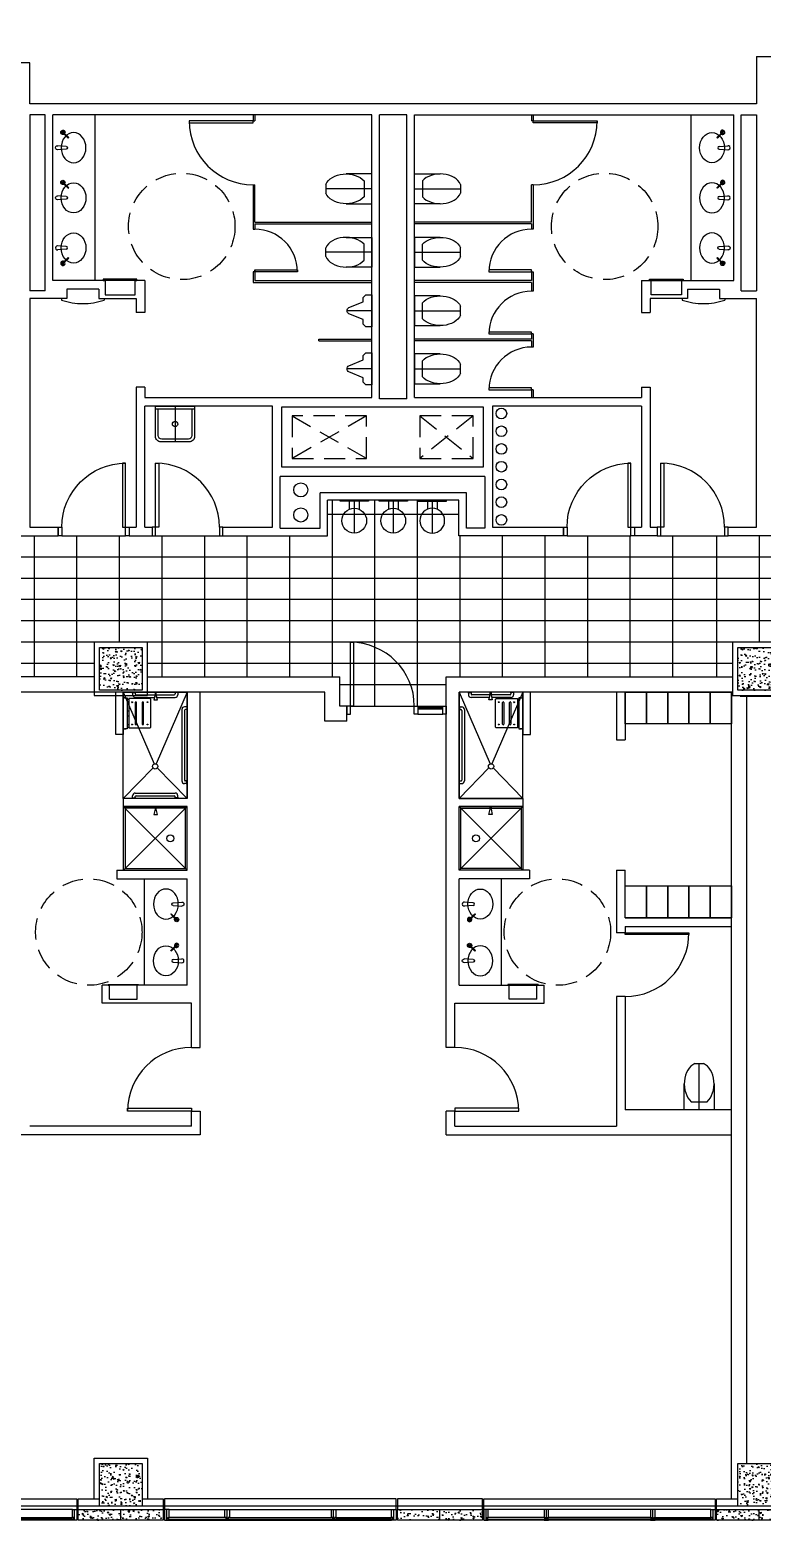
# Model space of a CAD drawing. Header units: inches. Extents: x -744 to 10613, y 1541 to 7685.
# Drawn here: x 3828 to 4241, y 5310 to 6150 of the extents above; entities that cross this region are included whole.
import ezdxf

# ---------------------------------------------------------------- set-up
doc = ezdxf.new("R2010")
doc.units = ezdxf.units.IN
doc.header["$LTSCALE"] = 96
doc.header["$MEASUREMENT"] = 0
doc.header["$PDSIZE"] = 1.5
doc.linetypes.add('HIDDEN', pattern=[0.375, 0.25, -0.125])
doc.linetypes.add('HIDDEN2', pattern=[0.1875, 0.125, -0.0625])
doc.layers.get('0').update_dxf_attribs({"linetype": 'CONTINUOUS'})
for name, color, linetype in [('A-ADA BUTTONS', 1, 'CONTINUOUS'), ('A-Floor Pattern', 251, 'CONTINUOUS'), ('A_0_CONST', 11, 'CONTINUOUS'), ('A_1-8_COL', 7, 'CONTINUOUS'), ('A_1-8_COL_H', 6, 'CONTINUOUS'), ('A_1-8_CW_GLASS', 1, 'CONTINUOUS'), ('A_1-8_CW_GYP', 2, 'CONTINUOUS'), ('A_1-8_CW_MULL', 2, 'CONTINUOUS'), ('A_1-8_CW_PC', 2, 'CONTINUOUS'), ('A_1-8_CW_PC_H', 6, 'CONTINUOUS'), ('A_1-8_CW_SILL', 9, 'CONTINUOUS'), ('A_1-8_DR_PLN', 30, 'CONTINUOUS'), ('A_1-8_WALL_IN', 2, 'CONTINUOUS'), ('A_1-8_WALL_TP', 193, 'CONTINUOUS'), ('A_1_CW_GYP', 2, 'CONTINUOUS'), ('A_1_CW_SLAB', 66, 'CONTINUOUS'), ('A_1_DR_PLN', 30, 'CONTINUOUS'), ('A_1_WALL_IN', 2, 'CONTINUOUS'), ('ANFIFURN', 3, 'CONTINUOUS'), ('I_EQUIP', 8, 'CONTINUOUS'), ('I_PLUMBING_FIXTURE', 1, 'CONTINUOUS'), ('M_1-9_DUCT', 9, 'CONTINUOUS'), ('P_1-8_FIXTURE', 6, 'CONTINUOUS'), ('P_1-8_SLEEVE', 9, 'CONTINUOUS')]:
    doc.layers.add(name, color=color, linetype=linetype)

# ---------------------------------------------------------------- blocks, each defined once
blk = doc.blocks.new('COL_1-8_24X24')
at = {"layer": 'A_1-8_COL_H'}
h = blk.add_hatch(dxfattribs=at)
h.set_pattern_fill('AR-CONC,_I', color=256, style=2)
h.set_pattern_definition([(50, (-6180, -6718.462), (7.172602, -0.6275213), [0.75, -8.25]), (355, (-6180, -6718.462), (-1.3875133, 7.5219213), [0.6, -6.6]), (100.4514, (-6179.402, -6718.5144), (5.785094, 6.8943954), [0.637402, -7.011421]), (46.1842, (-6180, -6716.462), (10.6724105, -1.65519), [1.125, -12.375]), (96.6356, (-6179.111, -6716.6), (9.346627, 9.741179), [0.956103, -10.51713]), (351.1842, (-6180, -6716.462), (9.34662, 9.741186), [0.9, -9.9]), (21, (-6179, -6716.962), (5.9690705, -4.026189), [0.75, -8.25]), (326, (-6179, -6716.962), (2.4331533, 7.2515005), [0.6, -6.6]), (71.4514, (-6178.5026, -6717.2976), (8.4022263, 3.225305), [0.637402, -7.011421]), (37.5, (-6180, -6718.462), (0.12159855, 3.32893854), [0, -6.52, 0, -6.7, 0, -6.625]), (7.5, (-6180, -6718.462), (2.6306954, 3.9441171), [0, -3.82, 0, -6.37, 0, -2.525]), (327.5, (-6182.23, -6718.462), (5.3382244, -0.2255487), [0, -2.5, 0, -7.8, 0, -10.35]), (317.5, (-6183.23, -6718.462), (5.8318617, 1.0010498), [0, -3.25, 0, -5.18, 0, -7.35])])
h.paths.add_polyline_path([(-12, -12), (12, -12), (12, 12), (-12, 12)])
at = {"layer": 'A_0_CONST'}
blk.add_point((0, 0), dxfattribs=at)
at = {"layer": 'A_1-8_COL'}
blk.add_lwpolyline([(-12, -12), (12, -12), (12, 12), (-12, 12)], close=True, dxfattribs=at)
blk = doc.blocks.new('MUL_1-8_EX2')
at = {"layer": 'A_0_CONST'}
blk.add_line((0, 0), (0, -6), dxfattribs=at)
at = {"layer": 'A_1-8_CW_MULL'}
blk.add_lwpolyline([(-1.25, -6), (-1.25, 0), (1.25, 0), (1.25, -0.5), (0.5, -0.5), (0.5, -1.5), (1.25, -1.5), (1.25, -6)], close=True, dxfattribs=at)
blk = doc.blocks.new('MUL_1-8_EX1')
at = {"layer": 'A_0_CONST'}
blk.add_line((0, 0), (0, -6), dxfattribs=at)
at = {"layer": 'A_1-8_CW_MULL'}
blk.add_lwpolyline([(0.5, -1.5), (1.25, -1.5), (1.25, -6), (-1.25, -6), (-1.25, -1.5), (-0.5, -1.5), (-0.5, -0.5), (-1.25, -0.5), (-1.25, 0), (1.25, 0), (1.25, -0.5), (0.5, -0.5)], close=True, dxfattribs=at)
blk = doc.blocks.new('PRE_1-8_COL1')
at = {"layer": 'A_1-8_CW_PC_H'}
h = blk.add_hatch(dxfattribs=at)
h.set_pattern_fill('AR-CONC', color=256, style=0)
h.set_pattern_definition([(50, (-5100, -6744), (7.172602, -0.6275213), [0.75, -8.25]), (355, (-5100, -6744), (-1.3875133, 7.5219213), [0.6, -6.6]), (100.4514, (-5099.402, -6744.052), (5.785094, 6.8943954), [0.637402, -7.011421]), (46.1842, (-5100, -6742), (10.6724105, -1.65519), [1.125, -12.375]), (96.6356, (-5099.111, -6742.138), (9.346627, 9.741179), [0.956103, -10.51713]), (351.1842, (-5100, -6742), (9.34662, 9.741186), [0.9, -9.9]), (21, (-5099, -6742.5), (5.9690705, -4.026189), [0.75, -8.25]), (326, (-5099, -6742.5), (2.433153, 7.2515005), [0.6, -6.6]), (71.4514, (-5098.5026, -6742.8355), (8.4022263, 3.225305), [0.637402, -7.011421]), (37.5, (-5100, -6744), (0.12159855, 3.3289385), [0, -6.52, 0, -6.7, 0, -6.625]), (7.5, (-5100, -6744), (2.6306954, 3.9441171), [0, -3.82, 0, -6.37, 0, -2.525]), (327.5, (-5102.23, -6744), (5.3382244, -0.2255487), [0, -2.5, 0, -7.8, 0, -10.35]), (317.5, (-5103.23, -6744), (5.8318617, 1.0010498), [0, -3.25, 0, -5.18, 0, -7.35])])
h.paths.add_polyline_path([(-24, -6), (24, -6), (24, 0), (-24, 0)])
at = {"layer": 'A_0_CONST'}
blk.add_line((0, 0), (0, -6), dxfattribs=at)
at = {"layer": 'A_1-8_CW_PC'}
blk.add_lwpolyline([(-24, -6), (24, -6), (24, 0), (-24, 0)], close=True, dxfattribs=at)
blk = doc.blocks.new('P_WC_1-5')
at = {"layer": 'A_0_CONST'}
blk.add_line((0, 0), (0, -26), dxfattribs=at)
at = {"layer": 'P_1-8_FIXTURE'}
for p, q in [((-4.5, -4.43), (4.5, -4.43)), ((-2.5, -26), (2.5, -26))]:
    blk.add_line(p, q, dxfattribs=at)
blk.add_lwpolyline([(8.38, -14.55), (8.38, 0), (-8.38, 0), (-8.38, -14.55)], dxfattribs=at)
at = {"layer": 'P_1-8_FIXTURE', "extrusion": (0, 0, -1)}
for start_param, end_param in [(6.586314, 8.85753), (3.708841, 5.980057)]:
    blk.add_ellipse((0, -14.55), major_axis=(0, -12), ratio=0.697917, start_param=start_param, end_param=end_param, dxfattribs=at)
blk = doc.blocks.new('P_UR_1-8')
at = {"layer": 'A_0_CONST'}
blk.add_line((0, 0), (0, -14), dxfattribs=at)
at = {"layer": 'P_1-8_FIXTURE'}
blk.add_lwpolyline([(-1.76, -12.96), (-5, -5), (-7.5, -5), (-9, -3.5), (-9, 0), (9, 0), (9, -3.5), (7.5, -5), (5, -5), (1.76, -12.96, -0.59411)], format="xyb", close=True, dxfattribs=at)
blk = doc.blocks.new('P_DF_1-8')
at = {"layer": 'A_0_CONST'}
blk.add_line((0, 0), (0, -18.5), dxfattribs=at)
at = {"layer": 'P_1-8_FIXTURE'}
for p, q in [((-2.75, -0.5), (-2.75, -5.06)), ((2.75, -0.5), (2.75, -5.06))]:
    blk.add_line(p, q, dxfattribs=at)
blk.add_lwpolyline([(8, -0.5), (-8, -0.5), (-8, 0), (8, 0)], close=True, dxfattribs=at)
blk.add_circle((0, -11.5), 7, dxfattribs=at)
blk = doc.blocks.new('P_JS_1-8')
at = {"layer": 'A_0_CONST'}
blk.add_line((0, 0), (0, -20), dxfattribs=at)
at = {"layer": 'P_1-8_FIXTURE'}
blk.add_line((-11, -1.5), (11, -1.5), dxfattribs=at)
blk.add_lwpolyline([(8, -20), (-8, -20, -0.414214), (-11, -17), (-11, 0), (11, 0), (11, -17, -0.414214)], format="xyb", close=True, dxfattribs=at)
blk.add_lwpolyline([(9.5, -1.5), (9.5, -16.5, -0.414214), (7.5, -18.5), (-7.5, -18.5, -0.414214), (-9.5, -16.5), (-9.5, -1.5)], format="xyb", dxfattribs=at)
blk.add_circle((0, -10), 1.5, dxfattribs=at)
blk = doc.blocks.new('DR_1-8_3X0_478')
at = {"layer": 'A_1-8_DR_PLN'}
for points in [[(2, 40.875), (3.75, 40.875), (3.75, 4.875), (2, 4.875)], [(0, 0), (2, 0), (2, 4.875), (0, 4.875)], [(38, 0), (40, 0), (40, 4.875), (38, 4.875)]]:
    blk.add_lwpolyline(points, close=True, dxfattribs=at)
blk.add_arc((2, 4.875), 36, 0, 90, dxfattribs=at)
blk = doc.blocks.new('SOAP')
for p, q in [((-0.16, 0.16), (-3.28, -2.96)), ((-2.96, -3.28), (-3.28, -2.96)), ((0.16, -0.16), (-2.96, -3.28))]:
    blk.add_line(p, q)
for radius, start, end in [(1.22, 235.35536, 214.64464), (0.692, 243.52171, 206.47829), (0.22, 315, 135)]:
    blk.add_arc((0, 0), radius, start, end)
blk = doc.blocks.new('FAUCET - AUTO')
at = {"layer": 'P_1-8_FIXTURE'}
for p, q in [((5, 0.75), (0, 1.125)), ((5, -0.75), (0, -1.125))]:
    blk.add_line(p, q, dxfattribs=at)
for centre, radius, start, end in [((0, 0), 1.125, 81.421693, 278.578307), ((5, 0), 0.75, 270, 90)]:
    blk.add_arc(centre, radius, start, end, dxfattribs=at)
blk = doc.blocks.new('24in grab bar')
at = {"layer": 'I_PLUMBING_FIXTURE'}
for p, q in [((-0.27, 1.14), (0, 1.14)), ((-0.27, 1.14), (0, 1.14)), ((0, 1.14), (0, -1.14)), ((0, 1.14), (0, -1.14)), ((0, 0.75), (1.24, 0.75)), ((0, 0.75), (1.24, 0.75)), ((-0.26, -1.14), (0, -1.14)), ((-0.26, -1.14), (0, -1.14)), ((0, -0.75), (0.74, -0.75)), ((0, -0.75), (0.74, -0.75)), ((1.24, -1.25), (1.24, -22.75)), ((2.74, -0.75), (2.74, -23.25)), ((-0.27, -25.14), (0, -25.14)), ((-0.27, -25.14), (0, -25.14)), ((-0.26, -22.86), (0, -22.86)), ((-0.26, -22.86), (0, -22.86)), ((0, -25.14), (0, -22.86)), ((0, -25.14), (0, -22.86)), ((0, -23.25), (0.74, -23.25)), ((0, -23.25), (0.74, -23.25)), ((0, -24.75), (1.24, -24.75)), ((0, -24.75), (1.24, -24.75))]:
    blk.add_line(p, q, dxfattribs=at)
for centre, radius, start, end in [((1.24, -0.75), 1.5, 0.10336, 90.10336), ((0.74, -1.25), 0.5, 0.10336, 90.10336), ((0.74, -1.25), 0.5, 0.10336, 90.10336), ((0.74, -22.75), 0.5, 269.89664, 359.89664), ((0.74, -22.75), 0.5, 269.89664, 359.89664), ((1.24, -23.25), 1.5, 269.89664, 359.89664)]:
    blk.add_arc(centre, radius, start, end, dxfattribs=at)
blk = doc.blocks.new('Towel Dispensor Waste Recepticle')
at = {"linetype": 'Continuous'}
for p, q in [((-8.59375, 0), (8.59375, 0)), ((-8.59375, 0), (-8.59375, -0.5)), ((8.59375, 0), (8.59375, -0.5)), ((-8.59375, -0.5), (-7.8125, -0.5)), ((-7.8125, -8.25), (-7.8125, -0.5)), ((-7.8125, -8.25), (7.8125, -8.25)), ((7.8125, -8.25), (7.8125, -0.5)), ((8.59375, -0.5), (7.8125, -0.5))]:
    blk.add_line(p, q, dxfattribs=at)

msp = doc.modelspace()

# ---------------------------------------------------------------- linework, layer by layer
at = {"layer": 'A-ADA BUTTONS', "linetype": 'Continuous', "elevation": 0}
for points in [[(3881.94, 5773.65), (3880.44, 5773.65), (3880.44, 5756.31), (3881.94, 5756.31)], [(3881.19, 5773.65), (3882.69, 5773.65), (3882.69, 5756.31), (3881.19, 5756.31)], [(4105.02, 5773.65), (4103.52, 5773.65), (4103.52, 5756.31), (4105.02, 5756.31)], [(4104.27, 5773.65), (4105.77, 5773.65), (4105.77, 5756.31), (4104.27, 5756.31)], [(3883.54, 5772.77), (3882.69, 5772.77)], [(3882.69, 5771.54), (3883.54, 5771.54)], [(3882.69, 5766.36), (3883.54, 5766.36)], [(3887.16, 5770.98), (3887.16, 5758.91)], [(3887.92, 5758.91), (3887.92, 5770.98)], [(3891.12, 5770.98), (3891.12, 5758.91)], [(3891.88, 5758.91), (3891.88, 5770.98)], [(4094.32, 5758.91), (4094.32, 5770.98)], [(4095.08, 5770.98), (4095.08, 5758.91)], [(4098.28, 5758.91), (4098.28, 5770.98)], [(4099.04, 5770.98), (4099.04, 5758.91)], [(4102.66, 5772.77), (4103.52, 5772.77)], [(4103.52, 5771.54), (4102.66, 5771.54)], [(4103.52, 5766.36), (4102.66, 5766.36)], [(3883.54, 5763.42), (3882.69, 5763.42)], [(3883.54, 5758.41), (3882.69, 5758.41)], [(3882.69, 5757.18), (3883.54, 5757.18)], [(4102.66, 5763.42), (4103.52, 5763.42)], [(4102.66, 5758.41), (4103.52, 5758.41)], [(4103.52, 5757.18), (4102.66, 5757.18)]]:
    msp.add_lwpolyline(points, dxfattribs=at)
for points in [[(3883.54, 5773.23), (3883.54, 5756.75), (3895.35, 5756.75, 0.414214), (3895.93, 5757.33), (3895.93, 5772.65, 0.414214), (3895.35, 5773.23)], [(4102.66, 5773.23), (4102.66, 5756.75), (4090.86, 5756.75, -0.414214), (4090.28, 5757.33), (4090.28, 5772.65, -0.414214), (4090.86, 5773.23)]]:
    msp.add_lwpolyline(points, format="xyb", close=True, dxfattribs=at)
at = {"layer": 'A-ADA BUTTONS', "linetype": 'Continuous'}
for centre, radius in [((3885.39, 5771.24, 0), 0.276), ((3894.08, 5771.25, 0), 0.261), ((4092.13, 5771.25, 0), 0.261), ((4100.82, 5771.24, 0), 0.276), ((3885.37, 5758.64, 0), 0.248), ((3894.1, 5758.65, 0), 0.25), ((4092.11, 5758.65, 0), 0.25), ((4100.84, 5758.64, 0), 0.248)]:
    msp.add_circle(centre, radius, dxfattribs=at)
for centre, start, end in [((3887.54, 5770.97, 0), 1.8836, 178.1164), ((3891.5, 5770.97, 0), 1.8836, 178.1164), ((4094.7, 5770.97, 0), 1.8836, 178.1164), ((4098.66, 5770.97, 0), 1.8836, 178.1164), ((3887.54, 5758.92, 0), 181.8836, 358.1164), ((3891.5, 5758.92, 0), 181.8836, 358.1164), ((4094.7, 5758.92, 0), 181.8836, 358.1164), ((4098.66, 5758.92, 0), 181.8836, 358.1164)]:
    msp.add_arc(centre, 0.38, start, end, dxfattribs=at)
at = {"layer": 'A-Floor Pattern', "linetype": 'Continuous'}
for p, q in [((3998.13, 5885.08), (3998.13, 5785.48)), ((4022.13, 5885.08), (4022.13, 5769)), ((4046.13, 5885.08), (4046.13, 5769)), ((4069.63, 5877.08), (3995.63, 5877.08)), ((3830.13, 5865), (3830.13, 5785.48)), ((3845.75, 5865.08), (3881.75, 5865.08)), ((3854.13, 5865), (3854.13, 5785.48)), ((3878.13, 5865), (3878.13, 5805)), ((3898.63, 5865.08), (3934.63, 5865.08)), ((3902.13, 5865), (3902.13, 5785.48)), ((3926.13, 5865), (3926.13, 5785.48)), ((3950.13, 5865), (3950.13, 5785.48)), ((3974.13, 5865), (3974.13, 5785.48)), ((4070.13, 5865), (4070.13, 5785.48)), ((4094.13, 5865), (4094.13, 5785.48)), ((4118.13, 5865), (4118.13, 5785.48)), ((4130.63, 5865.08), (4166.63, 5865.08)), ((4142.13, 5865), (4142.13, 5785.48)), ((4166.13, 5865), (4166.13, 5785.48)), ((4183.5, 5865.08), (4219.5, 5865.08)), ((4190.13, 5865), (4190.13, 5785.48)), ((4215, 5865), (4215, 5785.48)), ((4239, 5865), (4239, 5805)), ((4614.01, 5853.08), (3568.25, 5853.08)), ((4614.01, 5841.08), (3568.25, 5841.08)), ((4614.01, 5829.08), (3568.25, 5829.08)), ((4614.01, 5817.08), (3568.25, 5817.08)), ((4614.01, 5805.08), (3568.25, 5805.08)), ((3864, 5793.08), (3568.25, 5793.08)), ((4224, 5793.08), (3894, 5793.08)), ((4062.52, 5781.08), (4002.52, 5781.08)), ((4008.52, 5769), (4045.52, 5769))]:
    msp.add_line(p, q, dxfattribs=at)
at = {"layer": 'A_1-8_CW_GLASS'}
for p, q in [((3820.25, 5311.5), (3851.75, 5311.5)), ((3937.75, 5311.5), (3906.25, 5311.5)), ((3940.25, 5311.5), (3997.75, 5311.5)), ((4000.25, 5311.5), (4031.75, 5311.5)), ((4117.75, 5311.5), (4086.25, 5311.5)), ((4177.75, 5311.5), (4120.25, 5311.5)), ((4180.25, 5311.5), (4211.75, 5311.5)), ((3851.75, 5310.5), (3820.25, 5310.5)), ((3906.25, 5310.5), (3937.75, 5310.5)), ((3940.25, 5310.5), (3997.75, 5310.5)), ((4031.75, 5310.5), (4000.25, 5310.5)), ((4086.25, 5310.5), (4117.75, 5310.5)), ((4177.75, 5310.5), (4120.25, 5310.5)), ((4211.75, 5310.5), (4180.25, 5310.5))]:
    msp.add_line(p, q, dxfattribs=at)
at = {"layer": 'A_1-8_CW_GYP'}
for points in [[(3855, 5316), (3855, 5322), (3867, 5322)], [(3891, 5322), (3903, 5322), (3903, 5316)], [(4083, 5316), (4083, 5322), (4035, 5322), (4035, 5316)], [(4215, 5316), (4215, 5322), (4227, 5322)]]:
    msp.add_lwpolyline(points, dxfattribs=at)
at = {"layer": 'A_1-8_CW_SILL'}
for p, q in [((3851.75, 5316), (3726.25, 5316)), ((3906.25, 5316), (4031.75, 5316)), ((4211.75, 5316), (4086.25, 5316)), ((3851.75, 5310), (3726.25, 5310)), ((3906.25, 5310), (4031.75, 5310)), ((4211.75, 5310), (4086.25, 5310))]:
    msp.add_line(p, q, dxfattribs=at)
for points in [[(3723.75, 5316), (3723.75, 5322), (3854.25, 5322), (3854.25, 5316)], [(4034.25, 5316), (4034.25, 5322), (3903.75, 5322), (3903.75, 5316)], [(4083.75, 5316), (4083.75, 5322), (4214.25, 5322), (4214.25, 5316)]]:
    msp.add_lwpolyline(points, dxfattribs=at)
at = {"layer": 'A_1-8_DR_PLN', "color": 8}
for p, q in [((4046.52, 5769), (4060.52, 5769)), ((4046.52, 5764.5), (4060.52, 5764.5))]:
    msp.add_line(p, q, dxfattribs=at)
at = {"layer": 'A_1-8_DR_PLN'}
for p, q in [((4046.52, 5768.25), (4060.52, 5768.25)), ((4046.52, 5767.5), (4060.52, 5767.5))]:
    msp.add_line(p, q, dxfattribs=at)
for points in [[(4008.52, 5805), (4010.27, 5805), (4010.27, 5769), (4008.52, 5769)], [(4006.52, 5764.5), (4008.52, 5764.5), (4008.52, 5769), (4006.52, 5769)], [(4046.52, 5764.5), (4044.52, 5764.5), (4044.52, 5769), (4046.52, 5769)], [(4062.52, 5764.5), (4060.52, 5764.5), (4060.52, 5769), (4062.52, 5769)]]:
    msp.add_lwpolyline(points, close=True, dxfattribs=at)
at = {"layer": 'A_1-8_DR_PLN', "elevation": 0}
for points in [[(3882.81, 5540.6), (3882.81, 5542.35), (3918.81, 5542.35), (3918.81, 5540.6)], [(4103.39, 5540.6), (4103.39, 5542.35), (4067.39, 5542.35), (4067.39, 5540.6)]]:
    msp.add_lwpolyline(points, close=True, dxfattribs=at)
at = {"layer": 'A_1-8_DR_PLN'}
msp.add_arc((4008.52, 5769), 36, 0, 90, dxfattribs=at)
at = {"layer": 'A_1-8_WALL_IN'}
for p, q in [((4237.5, 6135.25), (4237.5, 6108.58)), ((3827.75, 6108.58), (3827.75, 6131.83)), ((4237.5, 6108.58), (3827.75, 6108.58)), ((3827.75, 6102.46), (3827.75, 6003.21)), ((3836.38, 6102.46), (3827.75, 6102.46)), ((3836.38, 6003.21), (3836.38, 6102.46)), ((3840.63, 6008.96), (3840.63, 6102.46)), ((4020.63, 6102.46), (3840.63, 6102.46)), ((4020.63, 5942.96), (4020.63, 6102.46)), ((4024.88, 5942.33), (4024.88, 6102.46)), ((4040.38, 6102.46), (4024.88, 6102.46)), ((4040.38, 5942.33), (4040.38, 6102.46)), ((4044.63, 5942.96), (4044.63, 6102.46)), ((4044.63, 6102.46), (4224.63, 6102.46)), ((4224.63, 6008.96), (4224.63, 6102.46)), ((4228.88, 6003.21), (4228.88, 6102.46)), ((4228.88, 6102.46), (4237.5, 6102.46)), ((4237.5, 6102.46), (4237.5, 6003.21)), ((3892.62, 6008.96), (3840.63, 6008.96)), ((3892.62, 6008.96), (3892.62, 5990.96)), ((4172.63, 6008.96), (4224.63, 6008.96)), ((4172.63, 6008.96), (4172.63, 5990.96)), ((3836.38, 6003.21), (3827.75, 6003.21)), ((3866.66, 6004.08), (3848.66, 6004.08)), ((3848.66, 6004.08), (3848.66, 5998.96)), ((3866.66, 6004.08), (3866.66, 5998.96)), ((4198.59, 6004.08), (4216.59, 6004.08)), ((4198.59, 6004.08), (4198.59, 5998.96)), ((4216.59, 6004.08), (4216.59, 5998.96)), ((4228.88, 6003.21), (4237.5, 6003.21)), ((3827.75, 5998.96), (3827.75, 5869.96)), ((3848.66, 5998.96), (3827.75, 5998.96)), ((3866.66, 5998.96), (3887.75, 5998.96)), ((3887.75, 5998.96), (3887.75, 5990.96)), ((4177.5, 5998.96), (4177.5, 5990.96)), ((4198.59, 5998.96), (4177.5, 5998.96)), ((4216.59, 5998.96), (4237.5, 5998.96)), ((4237.5, 5869.96), (4237.5, 5998.96)), ((3892.62, 5990.96), (3887.75, 5990.96)), ((4172.63, 5990.96), (4177.5, 5990.96)), ((3887.75, 5948.96), (3887.75, 5869.96)), ((3892.62, 5948.96), (3887.75, 5948.96)), ((3892.62, 5948.96), (3892.62, 5942.96)), ((3892.62, 5942.96), (4020.63, 5942.96)), ((4040.38, 5942.33), (4024.88, 5942.33)), ((4044.63, 5942.96), (4172.63, 5942.96)), ((4172.63, 5948.96), (4177.5, 5948.96)), ((4172.63, 5948.96), (4172.63, 5942.96)), ((4177.5, 5948.96), (4177.5, 5869.96)), ((3964.63, 5938.08), (3892.62, 5938.08)), ((3892.62, 5869.96), (3892.62, 5938.08)), ((3964.63, 5869.96), (3964.63, 5938.08)), ((3969.88, 5903.71), (3969.88, 5937.71)), ((3969.88, 5937.71), (4083.38, 5937.71)), ((4083.38, 5937.71), (4083.38, 5903.71)), ((4088.63, 5938.08), (4088.63, 5869.96)), ((4172.63, 5938.08), (4088.63, 5938.08)), ((4172.63, 5938.08), (4172.63, 5869.96)), ((4083.38, 5903.71), (3969.88, 5903.71)), ((4084.38, 5898.46), (3968.88, 5898.46)), ((3968.88, 5869.33), (3968.88, 5898.46)), ((4084.38, 5898.46), (4084.38, 5869.33)), ((4073.88, 5889.33), (3991.38, 5889.33)), ((3991.38, 5869.33), (3991.38, 5889.33)), ((4069.63, 5885.08), (3995.63, 5885.08)), ((3995.63, 5865.08), (3995.63, 5885.08)), ((4069.63, 5865.08), (4069.63, 5885.08)), ((4073.88, 5869.33), (4073.88, 5889.33)), ((3827.75, 5869.96), (3843.75, 5869.96)), ((3843.75, 5869.96), (3843.75, 5865.08)), ((3883.75, 5869.96), (3887.75, 5869.96)), ((3883.75, 5869.96), (3883.75, 5865.08)), ((3892.62, 5869.96), (3896.63, 5869.96)), ((3896.63, 5869.96), (3896.63, 5865.08)), ((3936.63, 5869.96), (3964.63, 5869.96)), ((3936.63, 5865.08), (3936.63, 5869.96)), ((3968.88, 5869.33), (3991.38, 5869.33)), ((4084.38, 5869.33), (4073.88, 5869.33)), ((4088.63, 5869.96), (4128.63, 5869.96)), ((4128.63, 5869.96), (4128.63, 5865.08)), ((4168.63, 5869.96), (4172.63, 5869.96)), ((4168.63, 5869.96), (4168.63, 5865.08)), ((4177.5, 5869.96), (4181.5, 5869.96)), ((4181.5, 5869.96), (4181.5, 5865.08)), ((4221.5, 5869.96), (4237.5, 5869.96)), ((4221.5, 5865.08), (4221.5, 5869.96)), ((3822.5, 5865.08), (3843.75, 5865.08)), ((3883.75, 5865.08), (3896.63, 5865.08)), ((3936.63, 5865.08), (3995.63, 5865.08)), ((4128.63, 5865.08), (4069.63, 5865.08)), ((4181.5, 5865.08), (4168.63, 5865.08)), ((4497.25, 5865.08), (4221.5, 5865.08)), ((3894, 5785.48), (4002.52, 5785.48)), ((4002.52, 5769), (4002.52, 5785.48)), ((4062.52, 5785.48), (4224, 5785.48)), ((4062.52, 5576.6), (4062.52, 5785.48)), ((3994.02, 5776.98), (3762.8, 5776.98)), ((3876.19, 5752.98, 0), (3876.19, 5776.98, 0)), ((3880.44, 5776.98, 0), (3880.44, 5752.98, 0)), ((3916.44, 5716.98), (3916.44, 5776.98, 0)), ((3923.69, 5576.6), (3923.69, 5776.98)), ((3994.02, 5760.5), (3994.02, 5776.98)), ((4224, 5776.98, 0), (4069.77, 5776.98, 0)), ((4069.77, 5716.98, 0), (4069.77, 5776.98, 0)), ((4105.77, 5776.98, 0), (4105.77, 5752.98, 0)), ((4110.02, 5752.98, 0), (4110.02, 5776.98, 0)), ((4158.53, 5776.98, 0), (4158.53, 5749.98, 0)), ((4163.4, 5776.98, 0), (4163.4, 5749.98, 0)), ((4223.4, 5322), (4223.4, 5776.98)), ((4324.9, 5774.5), (4228.28, 5774.5)), ((4231.9, 5774.5), (4231.9, 5342)), ((4006.52, 5769), (4002.52, 5769)), ((4006.52, 5760.5), (4006.52, 5769)), ((4006.52, 5760.5), (3994.02, 5760.5)), ((3880.44, 5752.98, 0), (3876.19, 5752.98, 0)), ((4105.77, 5752.98, 0), (4110.02, 5752.98, 0)), ((4158.53, 5749.98, 0), (4163.4, 5749.98, 0)), ((3916.44, 5716.98), (3880.44, 5716.98, 0)), ((3880.44, 5716.98, 0), (3880.44, 5712.48, 0)), ((4105.77, 5716.98), (4069.77, 5716.98, 0)), ((4105.77, 5716.98, 0), (4105.77, 5712.48, 0)), ((3880.44, 5712.48, 0), (3916.44, 5712.48)), ((3916.44, 5676.48, 0), (3916.44, 5712.48)), ((4105.77, 5712.48, 0), (4069.77, 5712.48)), ((4069.77, 5676.48, 0), (4069.77, 5712.48)), ((3876.81, 5676.48, 0), (3916.44, 5676.48)), ((3876.81, 5676.48), (3876.81, 5671.6)), ((4109.39, 5676.48, 0), (4069.77, 5676.48, 0)), ((4109.39, 5676.48, 0), (4109.39, 5671.6, 0)), ((4158.53, 5676.48, 0), (4163.4, 5676.48, 0)), ((4158.53, 5676.48, 0), (4158.53, 5641.23, 0)), ((4163.4, 5649.6, 0), (4163.4, 5676.48, 0)), ((3876.81, 5671.6, 0), (3916.44, 5671.6)), ((3916.44, 5611.6), (3916.44, 5671.6)), ((4069.77, 5611.6), (4069.77, 5671.6)), ((4109.39, 5671.6, 0), (4069.77, 5671.6, 0)), ((4163.4, 5649.6, 0), (4223.4, 5649.6, 0)), ((4163.4, 5641.23, 0), (4158.53, 5641.23, 0)), ((4163.4, 5644.73, 0), (4163.4, 5641.23, 0)), ((4163.4, 5644.73, 0), (4223.4, 5644.73, 0)), ((3916.44, 5611.6), (3868.44, 5611.6)), ((3868.44, 5601.6), (3868.44, 5611.6)), ((4069.77, 5611.6), (4117.77, 5611.6)), ((4117.77, 5601.6), (4117.77, 5611.6)), ((3918.81, 5601.6, 0), (3868.44, 5601.6)), ((3918.81, 5576.6, 0), (3918.81, 5601.6, 0)), ((4067.39, 5576.6, 0), (4067.39, 5601.6, 0)), ((4067.39, 5601.6, 0), (4117.77, 5601.6)), ((4163.4, 5605.23, 0), (4158.53, 5605.23, 0)), ((4158.53, 5605.23, 0), (4158.53, 5532.1, 0)), ((4163.4, 5605.23, 0), (4163.4, 5541.48)), ((3918.81, 5576.6, 0), (3923.69, 5576.6, 0)), ((4067.39, 5576.6, 0), (4062.52, 5576.6, 0)), ((3918.81, 5540.6, 0), (3923.69, 5540.6, 0)), ((3918.81, 5532.1, 0), (3918.81, 5540.6, 0)), ((3923.69, 5540.6, 0), (3923.69, 5527.23, 0)), ((4062.52, 5527.23, 0), (4062.52, 5540.6, 0)), ((4067.39, 5540.6, 0), (4062.52, 5540.6, 0)), ((4067.39, 5532.1, 0), (4067.39, 5540.6, 0)), ((4223.4, 5541.48), (4163.4, 5541.48)), ((3918.81, 5532.1, 0), (3827.68, 5532.1, 0)), ((4067.39, 5532.1, 0), (4158.53, 5532.1, 0)), ((3923.69, 5527.23, 0), (3762.8, 5527.23, 0)), ((4062.52, 5527.23, 0), (4223.4, 5527.23, 0))]:
    msp.add_line(p, q, dxfattribs=at)
at = {"layer": 'A_1-8_WALL_TP'}
for p, q in [((3864.63, 6008.96), (3864.63, 6102.46)), ((3953.63, 6102.46), (3953.63, 6098.96)), ((3954.62, 6102.46), (3954.62, 6098.96)), ((4110.63, 6102.46), (4110.63, 6098.96)), ((4111.63, 6102.46), (4111.63, 6098.96)), ((4200.63, 6008.96), (4200.63, 6102.46)), ((3953.63, 6098.96), (3954.62, 6098.96)), ((4111.63, 6098.96), (4110.63, 6098.96)), ((3953.63, 6062.96), (3954.62, 6062.96)), ((3953.63, 6062.96), (3953.63, 6037.96)), ((3954.62, 6041.96), (3954.62, 6062.96)), ((4110.63, 6041.96), (4110.63, 6062.96)), ((4111.63, 6062.96), (4110.63, 6062.96)), ((4111.63, 6062.96), (4111.63, 6037.96)), ((3953.63, 6037.96), (3954.62, 6037.96)), ((3953.63, 6037.96), (3954.62, 6037.96)), ((3954.62, 6041.96), (4020.63, 6041.96)), ((3954.62, 6040.96), (4020.63, 6040.96)), ((3954.62, 6040.96), (3954.62, 6037.96)), ((4110.63, 6041.96), (4044.63, 6041.96)), ((4110.63, 6040.96), (4044.63, 6040.96)), ((4110.63, 6040.96), (4110.63, 6037.96)), ((4111.63, 6037.96), (4110.63, 6037.96)), ((4111.63, 6037.96), (4110.63, 6037.96)), ((3953.63, 6013.96), (3953.63, 6007.96)), ((3954.62, 6013.96), (3953.63, 6013.96)), ((3954.62, 6014.46), (3954.62, 6008.96)), ((3954.62, 6011.96), (3954.62, 6008.96)), ((3954.62, 6008.96), (4020.63, 6008.96)), ((3954.62, 6008.96), (4020.63, 6008.96)), ((4110.63, 6008.96), (4044.63, 6008.96)), ((4110.63, 6008.96), (4044.63, 6008.96)), ((4110.63, 6014.46), (4110.63, 6008.96)), ((4110.63, 6013.96), (4110.63, 6008.96)), ((4110.63, 6013.96), (4111.63, 6013.96)), ((4111.63, 6013.96), (4111.63, 6002.96)), ((3953.63, 6007.96), (4020.63, 6007.96)), ((4110.63, 6007.96), (4044.63, 6007.96)), ((4110.63, 6007.96), (4110.63, 6002.96)), ((4111.63, 6002.96), (4110.63, 6002.96)), ((3845.66, 5998.96), (3845.66, 5997.96)), ((3869.66, 5998.96), (3869.66, 5997.96)), ((4195.59, 5998.96), (4195.59, 5997.96)), ((4219.59, 5998.96), (4219.59, 5997.96)), ((3990.63, 5975.96), (4020.63, 5975.96)), ((3990.63, 5974.96), (3990.63, 5975.96)), ((4110.63, 5975.96), (4044.63, 5975.96)), ((4111.63, 5978.96), (4110.63, 5978.96)), ((4110.63, 5978.96), (4110.63, 5975.96)), ((4111.63, 5978.96), (4111.63, 5971.46)), ((3990.63, 5974.96), (4020.63, 5974.96)), ((4110.63, 5974.96), (4044.63, 5974.96)), ((4110.63, 5974.96), (4110.63, 5971.46)), ((4111.63, 5971.46), (4110.63, 5971.46)), ((4111.63, 5947.46), (4110.63, 5947.46)), ((4110.63, 5947.46), (4110.63, 5942.96)), ((4111.63, 5947.46), (4111.63, 5942.96))]:
    msp.add_line(p, q, dxfattribs=at)
for points in [[(3953.63, 6098.96), (3917.63, 6098.96), (3917.63, 6097.96), (3953.63, 6097.96)], [(3953.63, 6098.96), (3917.63, 6098.96), (3917.63, 6097.96), (3953.63, 6097.96)], [(4111.63, 6098.96), (4147.63, 6098.96), (4147.63, 6097.96), (4111.63, 6097.96)], [(4111.63, 6098.96), (4147.63, 6098.96), (4147.63, 6097.96), (4111.63, 6097.96)], [(3888.13, 6009.71), (3869.13, 6009.71), (3869.13, 6008.96), (3870.13, 6008.96), (3870.13, 6000.96), (3887.13, 6000.96), (3887.13, 6008.96), (3888.13, 6008.96)], [(3978.63, 6014.96), (3978.63, 6013.96), (3954.62, 6013.96), (3954.62, 6014.96)], [(4086.63, 6014.96), (4086.63, 6013.96), (4110.63, 6013.96), (4110.63, 6014.96)], [(4177.13, 6009.71), (4196.13, 6009.71), (4196.13, 6008.96), (4195.13, 6008.96), (4195.13, 6000.96), (4178.13, 6000.96), (4178.13, 6008.96), (4177.13, 6008.96)], [(4086.63, 5979.96), (4086.63, 5978.96), (4110.63, 5978.96), (4110.63, 5979.96)], [(4086.63, 5948.46), (4086.63, 5947.46), (4110.63, 5947.46), (4110.63, 5948.46)]]:
    msp.add_lwpolyline(points, close=True, dxfattribs=at)
at = {"layer": 'A_1-8_WALL_TP', "linetype": 'HIDDEN2'}
for centre in [(3913.4, 6039.51), (4151.85, 6039.51), (3860.98, 5641.6), (4125.22, 5641.6)]:
    msp.add_circle(centre, 30, dxfattribs=at)
at = {"layer": 'A_1-8_WALL_TP'}
for centre, radius, start, end in [((3953.63, 6098.96), 36, 180, 270), ((4111.63, 6098.96), 36, 270, 0), ((4111.63, 6098.96), 36, 270, 0), ((3954.62, 6013.96), 24, 0, 90), ((4110.63, 6013.96), 24, 90, 180), ((4110.63, 5978.96), 24, 90, 180), ((3857.66, 6032.96), 37, 251.07536, 288.92464), ((4207.59, 6032.96), 37, 251.07536, 288.92464), ((4110.63, 5947.46), 24, 90, 180)]:
    msp.add_arc(centre, radius, start, end, dxfattribs=at)
at = {"layer": 'A_1_CW_GYP'}
for points in [[(3894, 5805), (3864, 5805), (3864, 5775), (3894, 5775)], [(4254, 5805), (4224, 5805), (4224, 5775), (4254, 5775)]]:
    msp.add_lwpolyline(points, close=True, dxfattribs=at)
msp.add_lwpolyline([(3855, 5316), (3855, 5322), (3864, 5322), (3864, 5345), (3894, 5345), (3894, 5322), (3903, 5322), (3903, 5316)], dxfattribs=at)
at = {"layer": 'A_1_CW_SLAB'}
msp.add_lwpolyline([(4975, 5318), (3143, 5318), (3143, 6682), (4975, 6682)], dxfattribs=at)
at = {"layer": 'A_1_DR_PLN', "elevation": 0}
msp.add_lwpolyline([(4163.4, 5641.23), (4199.4, 5641.23), (4199.4, 5640.23), (4163.4, 5640.23)], close=True, dxfattribs=at)
at = {"layer": 'A_1_DR_PLN'}
for centre, start, end in [((4163.4, 5641.23, 0), 270, 0), ((4163.4, 5641.23, 0), 270, 0), ((3918.81, 5540.6, 0), 90, 180), ((4067.39, 5540.6, 0), 0, 90)]:
    msp.add_arc(centre, 36, start, end, dxfattribs=at)
at = {"layer": 'A_1_WALL_IN'}
for p, q in [((4237.5, 6135.25), (4838.63, 6135.25)), ((3827.75, 6131.83), (3723.25, 6131.83))]:
    msp.add_line(p, q, dxfattribs=at)
at = {"layer": 'A_1_WALL_IN', "linetype": 'Continuous'}
msp.add_line((3864, 5785.48), (3650.25, 5785.48), dxfattribs=at)
at = {"layer": 'ANFIFURN'}
for p, q in [((3892.44, 5611.6), (3892.44, 5671.6)), ((4093.77, 5611.6), (4093.77, 5671.6))]:
    msp.add_line(p, q, dxfattribs=at)
at = {"layer": 'I_EQUIP', "elevation": 0}
for points in [[(4175.4, 5758.98), (4163.4, 5758.98), (4163.4, 5776.98), (4175.4, 5776.98)], [(4187.4, 5758.98), (4175.4, 5758.98), (4175.4, 5776.98), (4187.4, 5776.98)], [(4199.4, 5758.98), (4187.4, 5758.98), (4187.4, 5776.98), (4199.4, 5776.98)], [(4211.4, 5758.98), (4199.4, 5758.98), (4199.4, 5776.98), (4211.4, 5776.98)], [(4223.4, 5758.98), (4211.4, 5758.98), (4211.4, 5776.98), (4223.4, 5776.98)], [(4175.4, 5649.6), (4163.4, 5649.6), (4163.4, 5667.6), (4175.4, 5667.6)], [(4187.4, 5649.6), (4175.4, 5649.6), (4175.4, 5667.6), (4187.4, 5667.6)], [(4199.4, 5649.6), (4187.4, 5649.6), (4187.4, 5667.6), (4199.4, 5667.6)], [(4211.4, 5649.6), (4199.4, 5649.6), (4199.4, 5667.6), (4211.4, 5667.6)], [(4223.4, 5649.6), (4211.4, 5649.6), (4211.4, 5667.6), (4223.4, 5667.6)]]:
    msp.add_lwpolyline(points, close=True, dxfattribs=at)
at = {"layer": 'I_PLUMBING_FIXTURE'}
for p, q in [((3880.44, 5776.98, 0), (3897.91, 5736.48, 0)), ((3885.3, 5776.98, 0), (3885.3, 5776.72, 0)), ((3885.3, 5776.98, 0), (3885.3, 5776.72, 0)), ((3885.3, 5776.72, 0), (3887.57, 5776.72, 0)), ((3885.3, 5776.72, 0), (3887.57, 5776.72, 0)), ((3885.69, 5776.72, 0), (3885.68, 5775.48, 0)), ((3885.69, 5776.72, 0), (3885.68, 5775.48, 0)), ((3887.19, 5776.72, 0), (3887.18, 5775.98, 0)), ((3887.19, 5776.72, 0), (3887.18, 5775.98, 0)), ((3887.18, 5773.98, 0), (3898.07, 5773.98, 0)), ((3887.58, 5776.98, 0), (3887.57, 5776.72, 0)), ((3887.58, 5776.98, 0), (3887.57, 5776.72, 0)), ((3887.68, 5775.48, 0), (3898.44, 5775.48, 0)), ((3916.37, 5776.98, 0), (3898.9, 5736.48, 0)), ((3898.94, 5775.48, 0), (3909.19, 5775.48, 0)), ((3899.32, 5773.98, 0), (3909.69, 5773.98, 0)), ((3909.3, 5776.98, 0), (3909.3, 5776.72, 0)), ((3909.3, 5776.98, 0), (3909.3, 5776.72, 0)), ((3911.57, 5776.72, 0), (3909.3, 5776.72, 0)), ((3911.57, 5776.72, 0), (3909.3, 5776.72, 0)), ((3909.69, 5776.72, 0), (3909.69, 5775.98, 0)), ((3909.69, 5776.72, 0), (3909.69, 5775.98, 0)), ((3911.19, 5776.72, 0), (3911.19, 5775.48, 0)), ((3911.19, 5776.72, 0), (3911.19, 5775.48, 0)), ((3911.57, 5776.98, 0), (3911.57, 5776.72, 0)), ((3911.57, 5776.98, 0), (3911.57, 5776.72, 0)), ((4069.83, 5776.98, 0), (4087.31, 5736.48, 0)), ((4074.63, 5776.98, 0), (4074.63, 5776.72, 0)), ((4074.63, 5776.98, 0), (4074.63, 5776.72, 0)), ((4074.63, 5776.72, 0), (4076.91, 5776.72, 0)), ((4074.63, 5776.72, 0), (4076.91, 5776.72, 0)), ((4075.02, 5776.72, 0), (4075.02, 5775.48, 0)), ((4075.02, 5776.72, 0), (4075.02, 5775.48, 0)), ((4086.89, 5773.98, 0), (4076.51, 5773.98, 0)), ((4076.52, 5776.72, 0), (4076.52, 5775.98, 0)), ((4076.52, 5776.72, 0), (4076.52, 5775.98, 0)), ((4076.91, 5776.98, 0), (4076.91, 5776.72, 0)), ((4076.91, 5776.98, 0), (4076.91, 5776.72, 0)), ((4087.27, 5775.48, 0), (4077.02, 5775.48, 0)), ((4098.52, 5775.48, 0), (4087.77, 5775.48, 0)), ((4099.02, 5773.98, 0), (4088.14, 5773.98, 0)), ((4105.77, 5776.98, 0), (4088.3, 5736.48, 0)), ((4098.63, 5776.98, 0), (4098.63, 5776.72, 0)), ((4098.63, 5776.98, 0), (4098.63, 5776.72, 0)), ((4100.91, 5776.72, 0), (4098.63, 5776.72, 0)), ((4100.91, 5776.72, 0), (4098.63, 5776.72, 0)), ((4099.02, 5776.72, 0), (4099.02, 5775.98, 0)), ((4099.02, 5776.72, 0), (4099.02, 5775.98, 0)), ((4100.52, 5776.72, 0), (4100.52, 5775.48, 0)), ((4100.52, 5776.72, 0), (4100.52, 5775.48, 0)), ((4100.91, 5776.98, 0), (4100.91, 5776.72, 0)), ((4100.91, 5776.98, 0), (4100.91, 5776.72, 0)), ((3913.43, 5767.14, 0), (3913.43, 5726.83, 0)), ((3914.93, 5766.64, 0), (3914.93, 5727.33, 0)), ((3916.17, 5768.63, 0), (3914.94, 5768.64, 0)), ((3916.17, 5768.63, 0), (3914.94, 5768.64, 0)), ((3916.17, 5767.13, 0), (3915.43, 5767.13, 0)), ((3916.17, 5767.13, 0), (3915.43, 5767.13, 0)), ((3916.44, 5769.02, 0), (3916.17, 5769.02, 0)), ((3916.17, 5769.02, 0), (3916.17, 5766.74, 0)), ((3916.17, 5769.02, 0), (3916.17, 5766.74, 0)), ((3916.44, 5769.02, 0), (3916.17, 5769.02, 0)), ((3916.43, 5766.74, 0), (3916.17, 5766.74, 0)), ((3916.43, 5766.74, 0), (3916.17, 5766.74, 0)), ((4069.77, 5769.02, 0), (4070.03, 5769.02, 0)), ((4069.77, 5769.02, 0), (4070.03, 5769.02, 0)), ((4069.77, 5766.74, 0), (4070.03, 5766.74, 0)), ((4069.77, 5766.74, 0), (4070.03, 5766.74, 0)), ((4070.03, 5769.02, 0), (4070.03, 5766.74, 0)), ((4070.03, 5769.02, 0), (4070.03, 5766.74, 0)), ((4070.03, 5768.63, 0), (4071.27, 5768.64, 0)), ((4070.03, 5768.63, 0), (4071.27, 5768.64, 0)), ((4070.03, 5767.13, 0), (4070.77, 5767.13, 0)), ((4070.03, 5767.13, 0), (4070.77, 5767.13, 0)), ((4071.27, 5766.64, 0), (4071.27, 5727.33, 0)), ((4072.77, 5767.14, 0), (4072.77, 5726.83, 0)), ((3897.22, 5734.14, 0), (3880.44, 5716.98, 0)), ((3899.59, 5734.14, 0), (3916.44, 5716.98, 0)), ((4086.62, 5734.14, 0), (4069.77, 5716.98, 0)), ((4088.98, 5734.14, 0), (4105.77, 5716.98, 0)), ((3916.17, 5725.33, 0), (3914.94, 5725.33, 0)), ((3916.17, 5725.33, 0), (3914.94, 5725.33, 0)), ((3916.17, 5726.83, 0), (3915.43, 5726.83, 0)), ((3916.17, 5726.83, 0), (3915.43, 5726.83, 0)), ((3916.17, 5724.94, 0), (3916.17, 5727.22, 0)), ((3916.17, 5724.94, 0), (3916.17, 5727.22, 0)), ((3916.43, 5727.22, 0), (3916.17, 5727.22, 0)), ((3916.43, 5727.22, 0), (3916.17, 5727.22, 0)), ((3916.44, 5724.94, 0), (3916.17, 5724.94, 0)), ((3916.44, 5724.94, 0), (3916.17, 5724.94, 0)), ((4069.77, 5727.22, 0), (4070.03, 5727.22, 0)), ((4069.77, 5727.22, 0), (4070.03, 5727.22, 0)), ((4069.77, 5724.94, 0), (4070.03, 5724.94, 0)), ((4069.77, 5724.94, 0), (4070.03, 5724.94, 0)), ((4070.03, 5724.94, 0), (4070.03, 5727.22, 0)), ((4070.03, 5724.94, 0), (4070.03, 5727.22, 0)), ((4070.03, 5726.83, 0), (4070.77, 5726.83, 0)), ((4070.03, 5726.83, 0), (4070.77, 5726.83, 0)), ((4070.03, 5725.33, 0), (4071.27, 5725.33, 0)), ((4070.03, 5725.33, 0), (4071.27, 5725.33, 0)), ((3880.44, 5712.47), (3916.44, 5676.48, 0)), ((3880.57, 5676.47, 0), (3916.44, 5712.48)), ((4105.64, 5676.47, 0), (4069.77, 5712.48)), ((4105.77, 5712.47), (4069.77, 5676.48, 0))]:
    msp.add_line(p, q, dxfattribs=at)
at = {"layer": 'I_PLUMBING_FIXTURE', "elevation": 0}
for points in [[(3880.44, 5776.98), (3916.44, 5776.98), (3916.44, 5716.98), (3880.44, 5716.98)], [(4105.77, 5776.98), (4069.77, 5776.98), (4069.77, 5716.98), (4105.77, 5716.98)], [(3880.44, 5712.48), (3880.44, 5676.48), (3916.44, 5676.48), (3916.44, 5712.48)], [(3881.44, 5711.48), (3881.44, 5677.48), (3915.44, 5677.48), (3915.44, 5711.48)], [(4105.77, 5712.48), (4105.77, 5676.48), (4069.77, 5676.48), (4069.77, 5712.48)], [(4104.77, 5711.48), (4104.77, 5677.48), (4070.77, 5677.48), (4070.77, 5711.48)]]:
    msp.add_lwpolyline(points, close=True, dxfattribs=at)
for points in [[(3898.44, 5776.98), (3898.44, 5775.48), (3897.69, 5772.48), (3899.69, 5772.48), (3898.94, 5775.48), (3898.94, 5776.98)], [(4087.77, 5776.98), (4087.77, 5775.48), (4088.51, 5772.48), (4086.51, 5772.48), (4087.27, 5775.48), (4087.27, 5776.98)], [(3898.44, 5712.48), (3898.44, 5710.98), (3897.69, 5707.98), (3899.69, 5707.98), (3898.94, 5710.98), (3898.94, 5712.48)], [(4087.77, 5712.48), (4087.77, 5710.98), (4088.51, 5707.98), (4086.51, 5707.98), (4087.27, 5710.98), (4087.27, 5712.48)]]:
    msp.add_lwpolyline(points, dxfattribs=at)
at = {"layer": 'I_PLUMBING_FIXTURE'}
for centre, radius in [((3898.4, 5735.06, 0), 1.5), ((4087.8, 5735.06, 0), 1.5), ((3906.93, 5694.47), 2), ((4079.28, 5694.47), 2)]:
    msp.add_circle(centre, radius, dxfattribs=at)
for centre, radius, start, end in [((3887.18, 5775.48, 0), 1.5, 179.89664, 269.89664), ((3887.68, 5775.98, 0), 0.5, 179.89664, 269.89664), ((3887.68, 5775.98, 0), 0.5, 179.89664, 269.89664), ((3909.19, 5775.98, 0), 0.5, 270.10336, 0.10336), ((3909.19, 5775.98, 0), 0.5, 270.10336, 0.10336), ((3909.69, 5775.48, 0), 1.5, 270.10336, 0.10336), ((4076.52, 5775.48, 0), 1.5, 179.89664, 269.89664), ((4077.02, 5775.98, 0), 0.5, 179.89664, 269.89664), ((4077.02, 5775.98, 0), 0.5, 179.89664, 269.89664), ((4098.52, 5775.98, 0), 0.5, 270.10336, 0.10336), ((4098.52, 5775.98, 0), 0.5, 270.10336, 0.10336), ((4099.02, 5775.48, 0), 1.5, 270.10336, 0.10336), ((3914.93, 5767.14, 0), 1.5, 89.89664, 179.89664), ((3915.43, 5766.63, 0), 0.5, 89.89664, 179.89664), ((3915.43, 5766.63, 0), 0.5, 89.89664, 179.89664), ((4070.77, 5766.63, 0), 0.5, 0.10336, 90.10336), ((4070.77, 5766.63, 0), 0.5, 0.10336, 90.10336), ((4071.27, 5767.14, 0), 1.5, 0.10336, 90.10336), ((3914.93, 5726.83, 0), 1.5, 180.10336, 270.10336), ((3915.43, 5727.33, 0), 0.5, 180.10336, 270.10336), ((3915.43, 5727.33, 0), 0.5, 180.10336, 270.10336), ((4070.77, 5727.33, 0), 0.5, 269.89664, 359.89664), ((4070.77, 5727.33, 0), 0.5, 269.89664, 359.89664), ((4071.27, 5726.83, 0), 1.5, 269.89664, 359.89664)]:
    msp.add_arc(centre, radius, start, end, dxfattribs=at)
at = {"layer": 'M_1-9_DUCT', "linetype": 'HIDDEN2'}
for p, q in [((4017.63, 5932.71), (3975.63, 5908.71)), ((3975.63, 5932.71), (4017.63, 5908.71)), ((4077.63, 5932.71), (4047.63, 5908.71)), ((4047.63, 5932.71), (4077.63, 5908.71))]:
    msp.add_line(p, q, dxfattribs=at)
for points in [[(3975.63, 5932.71), (3975.63, 5908.71), (4017.63, 5908.71), (4017.63, 5932.71)], [(4047.63, 5932.71), (4047.63, 5908.71), (4077.63, 5908.71), (4077.63, 5932.71)]]:
    msp.add_lwpolyline(points, close=True, dxfattribs=at)
at = {"layer": 'P_1-8_FIXTURE', "extrusion": (0, 0, -1)}
for centre, major_axis in [((3852.38, 6083.88), (0, -8.5)), ((4212.38, 6055.63), (0, 8.5)), ((4212.38, 6027.38), (0, 8.5)), ((3904.46, 5657.4), (0, 8.5)), ((4081.75, 5625.41), (0, -8.5))]:
    msp.add_ellipse(centre, major_axis=major_axis, ratio=0.823529, dxfattribs=at)
at = {"layer": 'P_1-8_FIXTURE'}
for centre, major_axis in [((4212.38, 6083.88), (0, -8.5)), ((3852.38, 6055.63), (0, 8.5)), ((3852.38, 6027.38), (0, 8.5)), ((4081.75, 5657.4), (0, 8.5)), ((3904.46, 5625.41), (0, -8.5))]:
    msp.add_ellipse(centre, major_axis=major_axis, ratio=0.823529, dxfattribs=at)
at = {"layer": 'P_1-8_SLEEVE'}
for centre, radius in [((4093.63, 5934.02), 3), ((4093.63, 5924.02), 3), ((4093.63, 5914.02), 3), ((4093.63, 5904.02), 3), ((3980.5, 5890.96), 4), ((4093.63, 5894.02), 3), ((4093.63, 5884.02), 3), ((3980.5, 5876.83), 4), ((4093.63, 5874.02), 3)]:
    msp.add_circle(centre, radius, dxfattribs=at)

# ---------------------------------------------------------------- block references
for name, p, rotation in [('P_WC_1-5', (4020.63, 6060.71), 270), ('P_WC_1-5', (4044.63, 6024.96), 89.99999999999999), ('P_UR_1-8', (4020.63, 5991.96), 270), ('P_WC_1-5', (4044.63, 5991.96), 89.99999999999999), ('P_UR_1-8', (4020.63, 5959.21), 270), ('P_WC_1-5', (4044.63, 5959.21), 89.99999999999999), ('MUL_1-8_EX2', (3853, 5310), 180), ('MUL_1-8_EX1', (3939, 5310), 180), ('MUL_1-8_EX1', (3999, 5310), 180), ('MUL_1-8_EX2', (4033, 5310), 180), ('MUL_1-8_EX2', (4213, 5310), 180)]:
    msp.add_blockref(name, p, dxfattribs=dict(rotation=rotation))
at = {"xscale": -1}
for name, p, rotation in [('P_WC_1-5', (4044.63, 6060.71), 90), ('P_WC_1-5', (4020.63, 6024.96), 270), ('COL_1-8_24X24', (3879, 5790), 180), ('COL_1-8_24X24', (4239, 5790), 180), ('P_WC_1-5', (4205.15, 5541.48), 180), ('COL_1-8_24X24', (3879, 5330), 180), ('COL_1-8_24X24', (4239, 5330), 180), ('PRE_1-8_COL1', (3879, 5310), 180), ('MUL_1-8_EX2', (3905, 5310), 180), ('PRE_1-8_COL1', (4059, 5310), 180), ('MUL_1-8_EX2', (4085, 5310), 180), ('MUL_1-8_EX1', (4119, 5310), 180), ('MUL_1-8_EX1', (4179, 5310), 180), ('PRE_1-8_COL1', (4239, 5310), 180)]:
    msp.add_blockref(name, p, dxfattribs=dict(at, rotation=rotation))
for name, p in [('P_JS_1-8', (3909.62, 5938.08)), ('DR_1-8_3X0_478', (3896.63, 5865.08)), ('DR_1-8_3X0_478', (4181.5, 5865.08))]:
    msp.add_blockref(name, p)
for p in [(3883.75, 5865.08), (4168.63, 5865.08)]:
    msp.add_blockref('DR_1-8_3X0_478', p, dxfattribs=at)
at = {"linetype": 'HIDDEN'}
for p in [(4010.63, 5885.08), (4032.63, 5885.08)]:
    msp.add_blockref('P_DF_1-8', p, dxfattribs=at)
at = {"linetype": 'HIDDEN', "xscale": -1}
msp.add_blockref('P_DF_1-8', (4054.63, 5885.08), dxfattribs=at)
at = {"layer": 'A-ADA BUTTONS', "linetype": 'Continuous', "rotation": 89.99999999999999}
msp.add_blockref('24in grab bar', (3886.43, 5717.25, 0), dxfattribs=at)
at = {"layer": 'A_1-8_WALL_TP'}
msp.add_blockref('Towel Dispensor Waste Recepticle', (3880.44, 5612.1), dxfattribs=at)
at = {"layer": 'A_1-8_WALL_TP', "xscale": -1}
msp.add_blockref('Towel Dispensor Waste Recepticle', (4105.77, 5612.1), dxfattribs=at)
at = {"layer": 'P_1-8_FIXTURE', "xscale": -1}
for name, p in [('SOAP', (3846.36, 6092.57)), ('SOAP', (3846.36, 6064.32)), ('FAUCET - AUTO', (4221.45, 6027.38)), ('FAUCET - AUTO', (3913.53, 5657.4)), ('SOAP', (4075.73, 5634.11))]:
    msp.add_blockref(name, p, dxfattribs=at)
at = {"layer": 'P_1-8_FIXTURE'}
for name, p in [('SOAP', (4218.39, 6092.57)), ('SOAP', (4218.39, 6064.32)), ('FAUCET - AUTO', (3843.3, 6027.38)), ('FAUCET - AUTO', (4072.67, 5657.4)), ('SOAP', (3910.47, 5634.11))]:
    msp.add_blockref(name, p, dxfattribs=at)
at = {"layer": 'P_1-8_FIXTURE', "xscale": -1, "rotation": 180}
for name, p in [('FAUCET - AUTO', (3843.3, 6083.88)), ('FAUCET - AUTO', (3843.3, 6055.63)), ('SOAP', (4218.39, 6018.68)), ('SOAP', (3910.47, 5648.7)), ('FAUCET - AUTO', (4072.67, 5625.41))]:
    msp.add_blockref(name, p, dxfattribs=at)
at = {"layer": 'P_1-8_FIXTURE', "rotation": 180}
for name, p in [('FAUCET - AUTO', (4221.45, 6083.88)), ('FAUCET - AUTO', (4221.45, 6055.63)), ('SOAP', (3846.36, 6018.68)), ('SOAP', (4075.73, 5648.7)), ('FAUCET - AUTO', (3913.53, 5625.41))]:
    msp.add_blockref(name, p, dxfattribs=at)

doc.saveas('drawing.dxf')
